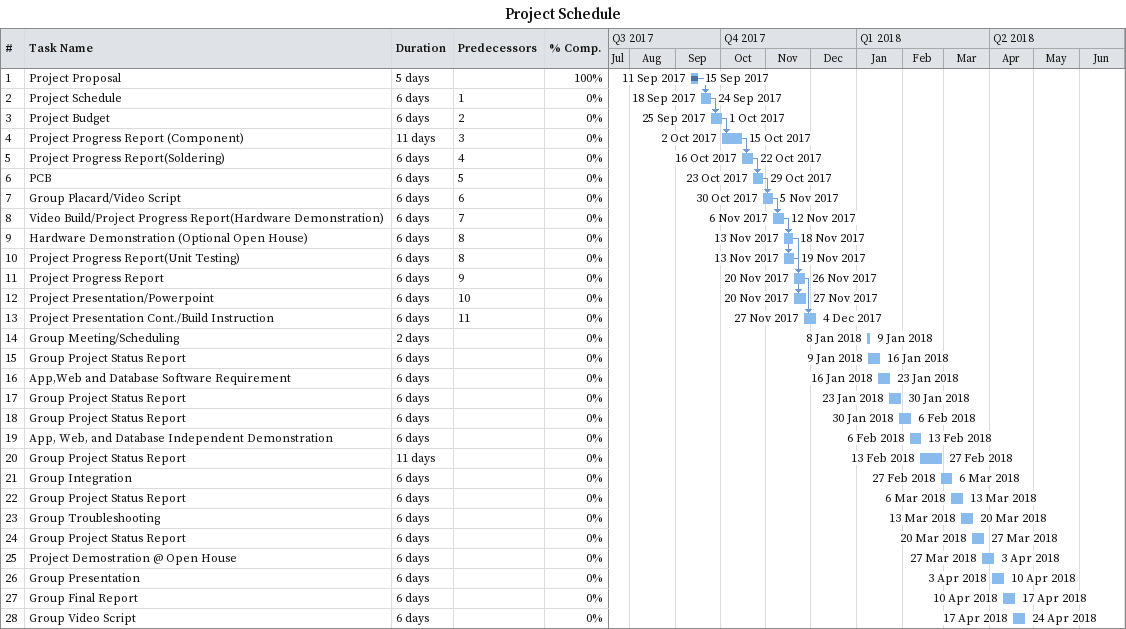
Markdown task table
Project Schedule

| ID | Task | Duration | Start | Finish | Predecessors | % complete |
|---|---|---|---|---|---|---|
| 1 | Project Proposal | 5d | 2017-09-11 | 2017-09-15 |  | 100 |
| 2 | Project Schedule | 6d | 2017-09-18 | 2017-09-24 | 1 | 0 |
| 3 | Project Budget | 6d | 2017-09-25 | 2017-10-01 | 2 | 0 |
| 4 | Project Progress Report (Component) | 11d | 2017-10-02 | 2017-10-15 | 3 | 0 |
| 5 | Project Progress Report(Soldering) | 6d | 2017-10-16 | 2017-10-22 | 4 | 0 |
| 6 | PCB | 6d | 2017-10-23 | 2017-10-29 | 5 | 0 |
| 7 | Group Placard/Video Script | 6d | 2017-10-30 | 2017-11-05 | 6 | 0 |
| 8 | Video Build/Project Progress Report(Hardware Demonstration) | 6d | 2017-11-06 | 2017-11-12 | 7 | 0 |
| 9 | Hardware Demonstration (Optional Open House) | 6d | 2017-11-13 | 2017-11-18 | 8 | 0 |
| 10 | Project Progress Report(Unit Testing) | 6d | 2017-11-13 | 2017-11-19 | 8 | 0 |
| 11 | Project Progress Report | 6d | 2017-11-20 | 2017-11-26 | 9 | 0 |
| 12 | Project Presentation/Powerpoint | 6d | 2017-11-20 | 2017-11-27 | 10 | 0 |
| 13 | Project Presentation Cont./Build Instruction | 6d | 2017-11-27 | 2017-12-04 | 11 | 0 |
| 14 | Group Meeting/Scheduling | 2d | 2018-01-08 | 2018-01-09 |  | 0 |
| 15 | Group Project Status Report | 6d | 2018-01-09 | 2018-01-16 |  | 0 |
| 16 | App,Web and Database Software Requirement | 6d | 2018-01-16 | 2018-01-23 |  | 0 |
| 17 | Group Project Status Report | 6d | 2018-01-23 | 2018-01-30 |  | 0 |
| 18 | Group Project Status Report | 6d | 2018-01-30 | 2018-02-06 |  | 0 |
| 19 | App, Web, and Database Independent Demonstration | 6d | 2018-02-06 | 2018-02-13 |  | 0 |
| 20 | Group Project Status Report | 11d | 2018-02-13 | 2018-02-27 |  | 0 |
| 21 | Group Integration | 6d | 2018-02-27 | 2018-03-06 |  | 0 |
| 22 | Group Project Status Report | 6d | 2018-03-06 | 2018-03-13 |  | 0 |
| 23 | Group Troubleshooting | 6d | 2018-03-13 | 2018-03-20 |  | 0 |
| 24 | Group Project Status Report | 6d | 2018-03-20 | 2018-03-27 |  | 0 |
| 25 | Project Demostration @ Open House | 6d | 2018-03-27 | 2018-04-03 |  | 0 |
| 26 | Group Presentation | 6d | 2018-04-03 | 2018-04-10 |  | 0 |
| 27 | Group Final Report | 6d | 2018-04-10 | 2018-04-17 |  | 0 |
| 28 | Group Video Script | 6d | 2018-04-17 | 2018-04-24 |  | 0 |
